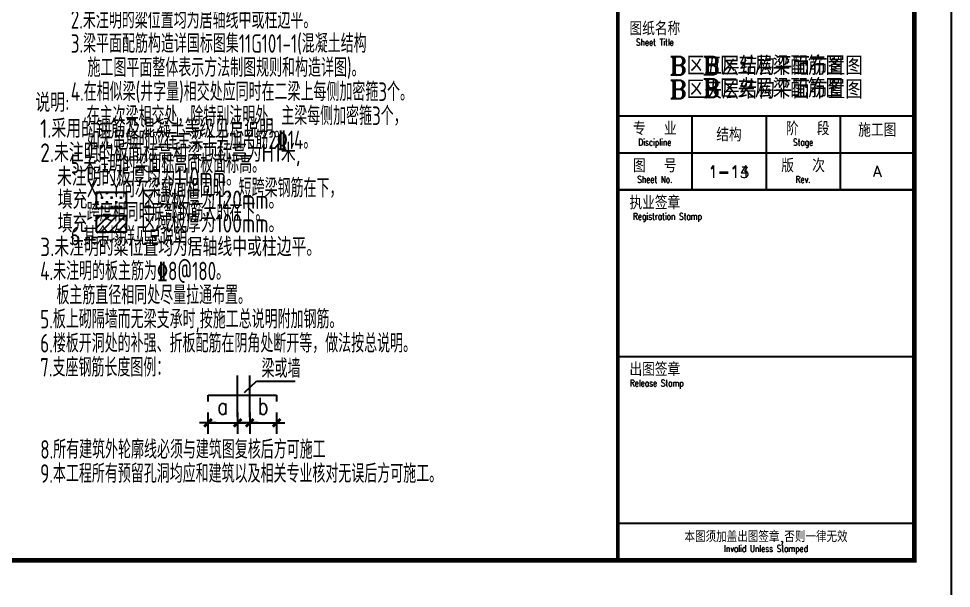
# Model space of a CAD drawing. Header units: millimetres. Extents: x 2998490 to 15040601, y 444546 to 7822218.
# Drawn here: x 14455263 to 14480429, y 7486009 to 7501385 of the extents above; entities that cross this region are included whole.
import ezdxf
from ezdxf.enums import TextEntityAlignment as Align

# ---------------------------------------------------------------- set-up
doc = ezdxf.new("R2010")
doc.units = ezdxf.units.MM
doc.header["$LTSCALE"] = 2000
for name, color, linetype in [('3-ban', 84, 'Continuous'), ('3-liang-R截面-X', 50, 'Continuous'), ('图框', 7, 'Continuous')]:
    doc.layers.add(name, color=color, linetype=linetype)
doc.styles.add('DIM_FONT', font='SIMPLEX', dxfattribs={"width": 0.8, "bigfont": 'HZTXT'})
doc.styles.add('TKZ1_tjhts.shx', font='tjromant.shx', dxfattribs={"bigfont": 'tjhts.shx'})
doc.styles.add('TKZ2_tjkts.shx', font='tjromant.shx', dxfattribs={"bigfont": 'tjkts.shx'})
doc.styles.add('TSSD_Rein', font='Tssdeng.shx', dxfattribs={"width": 0.7, "bigfont": 'hztxt.shx'})
doc.dimstyles.new('AXIS150', dxfattribs={"dimscale": 1.5, "dimtxt": 300, "dimasz": 1, "dimexe": 200, "dimexo": 200, "dimgap": 150, "dimtad": 1, "dimdec": 0, "dimzin": 0, "dimdsep": 46, "dimtxsty": 'DIM_FONT', "dimblk1": '_DIMX', "dimblk2": '_DIMX', "dimsah": 1, "dimcen": 0.09, "dimclrt": 7, "dimadec": 0, "dimazin": 0, "dimtfac": 1, "dimtdec": 0, "dimtix": 1, "dimtmove": 2, "dimatfit": 3, "dimfxl": 0, "dimtolj": 1, "dimtzin": 0, "dimarcsym": 0})

# ---------------------------------------------------------------- blocks, each defined once
blk = doc.blocks.new('TJAD_TK_A0')
at = {"layer": '图框'}
for p, q in [((2162, -441.7), (2162, 399.3)), ((2072, -311.7), (2152, -311.7)), ((2092, -311.7), (2092, -331.7)), ((2112, -311.7), (2112, -331.7)), ((2132, -311.7), (2132, -331.7)), ((2072, -321.7), (2152, -321.7)), ((2072, -376.7), (2152, -376.7)), ((2072, -421.7), (2152, -421.7))]:
    blk.add_line(p, q, dxfattribs=at)
at = {"layer": '图框', "const_width": 1.2}
blk.add_lwpolyline([(2152, -431.7), (2152, 389.3), (998, 389.3), (998, -431.7)], close=True, dxfattribs=at)
at = {"layer": '图框'}
for points, const_width in [([(2072, 389.3), (2072, -431.7)], 1), ([(2072, -331.7), (2152, -331.7)], 0.6)]:
    blk.add_lwpolyline(points, dxfattribs=dict(at, const_width=const_width))
at = {"layer": '图框', "style": 'TKZ2_tjkts.shx'}
for s, height, p in [('图纸名称', 3.6, (2082, -288.16)), ('专  业', 3.6, (2082, -315.16)), (' 阶  段', 3.6, (2122, -315.16)), ('图  号', 3.6, (2082, -325.16)), ('版  次', 3.6, (2122, -325.16)), ('执业签章', 3.6, (2082, -335.16)), ('出图签章', 3.6, (2082, -380.16)), ('本图须加盖出图签章,否则一律无效', 3, (2112, -425.28))]:
    blk.add_text(s, height=height, dxfattribs=at).set_placement(p, align=Align.MIDDLE_CENTER)
at = {"layer": '图框', "style": 'TKZ2_tjkts.shx', "width": 0.8}
for s, p in [('Sheet Title', (2082, -291.86)), ('Discipline', (2082, -318.86)), ('Stage', (2122, -318.86)), ('Sheet No.', (2082, -328.86)), ('Rev.', (2122, -328.86)), ('Registration Stamp', (2085.41, -338.86)), ('Release Stamp', (2082.52, -383.86)), ('Invalid Unless Stamped', (2112, -428.53))]:
    blk.add_text(s, height=1.8, dxfattribs=at).set_placement(p, align=Align.MIDDLE_CENTER)
blk = doc.blocks.new('_DIMX')
blk.add_line((-150, 0), (150, 0))
at = {"const_width": 50}
blk.add_lwpolyline([(-70, -70), (70, 70)], dxfattribs=at)
blk = doc.blocks.new('*D956')
at = {"layer": '3-ban', "color": 0, "lineweight": -2}
for p, q in [((14460371, 7490756), (14460371, 7490176)), ((14461171, 7490756), (14461171, 7490176)), ((14460373, 7490476), (14461170, 7490476))]:
    blk.add_line(p, q, dxfattribs=at)
at = {"layer": 'Defpoints', "color": 0}
for p in [(14460371, 7491056), (14461172, 7491056), (14461171, 7490476)]:
    blk.add_point(p, dxfattribs=at)
at = {"layer": '3-ban', "color": 0, "lineweight": -2, "xscale": 1.5, "yscale": 1.5, "zscale": 1.5}
for p, rotation in [((14460371, 7490476), 179.9941877224497), ((14461171, 7490476), 359.9941877224497)]:
    blk.add_blockref('_DIMX', p, dxfattribs=dict(at, rotation=rotation))
at = {"layer": '3-ban', "color": 7, "insert": (14460771, 7490926), "char_height": 450, "attachment_point": 5, "rotation": 359.9942, "style": 'DIM_FONT'}
blk.add_mtext('\\A1;a', dxfattribs=at)
blk = doc.blocks.new('*D957')
at = {"layer": '3-ban', "color": 0, "lineweight": -2}
for p, q in [((14461496, 7490756), (14461496, 7490176)), ((14462224, 7490756), (14462224, 7490176)), ((14461498, 7490476), (14462222, 7490476))]:
    blk.add_line(p, q, dxfattribs=at)
at = {"layer": 'Defpoints', "color": 0}
for p in [(14461496, 7491056), (14462224, 7491056), (14462224, 7490476)]:
    blk.add_point(p, dxfattribs=at)
at = {"layer": '3-ban', "color": 0, "lineweight": -2, "xscale": 1.5, "yscale": 1.5, "zscale": 1.5}
for p, rotation in [((14461496, 7490476), 179.9941877224497), ((14462224, 7490476), 359.9941877224497)]:
    blk.add_blockref('_DIMX', p, dxfattribs=dict(at, rotation=rotation))
at = {"layer": '3-ban', "color": 7, "insert": (14461860, 7490926), "char_height": 450, "attachment_point": 5, "rotation": 359.9942, "style": 'DIM_FONT'}
blk.add_mtext('\\A1;b', dxfattribs=at)

msp = doc.modelspace()

# ---------------------------------------------------------------- hatches: boundary and pattern name
at = {"layer": '3-ban'}
h = msp.add_hatch(dxfattribs=at)
h.set_pattern_fill('CROSS', color=256, scale=20, style=0)
h.set_pattern_definition([(0, (236023.51, 0), (127, 127), [63.5, -190.5]), (90, (236055.26, -31.75), (-127, 127), [63.5, -190.5])])
h.paths.add_polyline_path([(14457358.3, 7496696.7), (14457358.3, 7496271.3), (14458168.8, 7496271.3), (14458168.8, 7496696.7)])
h = msp.add_hatch(dxfattribs=at)
h.set_pattern_fill('ANSI31', color=256, scale=50, style=0)
h.set_pattern_definition([(45, (11516472.46, 6678454.02), (-112.2532015, 112.2532015), [])])
h.paths.add_polyline_path([(14457358.3, 7496061.3), (14457358.3, 7495635.8), (14458168.8, 7495635.8), (14458168.8, 7496061.3)])

# ---------------------------------------------------------------- linework, layer by layer
for p, q in [((14461171.5, 7490630.7), (14461171.6, 7491752)), ((14461496.2, 7490630.7), (14461496.4, 7491751.9)), ((14461358.4, 7491292.3), (14461678.5, 7491603.3)), ((14461678.5, 7491603.3), (14462719.8, 7491603.1))]:
    msp.add_line(p, q, dxfattribs=at)
at = {"layer": '3-ban', "color": 1, "ltscale": 0.5}
for p, q in [((14460375.2, 7491048.3), (14460375.2, 7491226.7)), ((14460375.2, 7491226.7), (14462221.8, 7491226.7)), ((14462221.8, 7491226.7), (14462221.8, 7491054.1))]:
    msp.add_line(p, q, dxfattribs=at)
at = {"layer": '3-ban', "elevation": 7597.5}
for points in [[(14457358.3, 7496271.3), (14458168.8, 7496271.3), (14458168.8, 7496696.7), (14457358.3, 7496696.7)], [(14457358.3, 7495635.8), (14458168.8, 7495635.8), (14458168.8, 7496061.3), (14457358.3, 7496061.3)]]:
    msp.add_lwpolyline(points, close=True, dxfattribs=at)

# ---------------------------------------------------------------- block references
at = {"layer": '图框', "xscale": 100, "yscale": 100, "zscale": 100}
msp.add_blockref('TJAD_TK_A0', (14264228.6, 7529933.9), dxfattribs=at)

# ---------------------------------------------------------------- texts
at = {"layer": '3-ban', "style": 'TKZ1_tjhts.shx'}
for s, height, p in [('B区五层结构平面布置图', 500, (14475428.6, 7500113.6)), ('B区夹层结构平面布置图', 500, (14475428.6, 7499473.3)), ('1-13', 300, (14474420.8, 7497235.4))]:
    msp.add_text(s, height=height, dxfattribs=at).set_placement(p, align=Align.MIDDLE_CENTER)
at = {"layer": '3-ban', "color": 2, "style": 'TSSD_Rein', "width": 0.8}
msp.add_text('说明:', height=500, rotation=359.99419, dxfattribs=at).set_placement((14455713.8, 7498868.5))
at = {"layer": '3-ban', "style": 'TSSD_Rein'}
for s, width, p in [('1.采用的钢筋及混凝土等级见总说明。', 0.8, (14455844.5, 7498168.4)), ('2.未注明的板面标高和梁顶标高为H1米,', 0.8, (14455844.5, 7497518.4)), ('未注明的板厚均为110mm。', 0.8, (14456296.1, 7496868.4)), ('填充      区域板厚为120mm。', 0.8, (14456316.4, 7496247.6)), ('填充      区域板厚为100mm。', 0.8, (14456316.4, 7495612.2)), ('3.未注明的粱位置均为居轴线中或柱边平。', 0.8, (14455844.5, 7494974.3)), ('4.未注明的板主筋为%%1328@180。', 0.7, (14455844.5, 7494324.3)), ('板主筋直径相同处尽量拉通布置。', 0.7, (14456281.9, 7493674.3)), ('5.板上砌隔墙而无梁支承时,按施工总说明附加钢筋。', 0.7, (14455844.5, 7493024.3)), ('6.楼板开洞处的补强、折板配筋在阴角处断开等，做法按总说明。', 0.7, (14455844.5, 7492374.3)), ('7.支座钢筋长度图例：', 0.7, (14455844.5, 7491724.3)), ('梁或墙', 0.7, (14461816.9, 7491694.8)), ('8.所有建筑外轮廓线必须与建筑图复核后方可施工', 0.7, (14455844.5, 7489508.4)), ('9.本工程所有预留孔洞均应和建筑以及相关专业核对无误后方可施工。', 0.7, (14455844.5, 7488858.4))]:
    msp.add_text(s, height=500, rotation=359.99419, dxfattribs=dict(at, width=width)).set_placement(p)
at = {"layer": '3-liang-R截面-X', "style": 'TSSD_Rein', "width": 0.7}
for s, p in [('2.未注明的粱位置均为居轴线中或柱边平。', (14456669.1, 7501114.4)), ('3.梁平面配筋构造详国标图集11G101-1(混凝土结构', (14456669.1, 7500464.4)), ('施工图平面整体表示方法制图规则和构造详图)。', (14457120.5, 7499814.4)), ('4.在相似梁(井字量)相交处应同时在二梁上每侧加密箍3个。', (14456669.1, 7499164.4)), ('在主次梁相交处，除特别注明外，主梁每侧加密箍3个，', (14457097.8, 7498514.4)), ('如无吊筋时应在主梁上另加吊筋2%%13214。', (14457097.8, 7497864.4)), ('5.未注明的梁面标高同板面标高。', (14456669.1, 7497214.4)), ('X、Y向次梁截面相同时，短跨梁钢筋在下，', (14457097.8, 7496564.4)), ('跨度相同时底部钢筋大的在下。', (14457097.8, 7495914.4)), ('6.其余均详见总说明。', (14456669.1, 7495264.4))]:
    msp.add_text(s, height=500, rotation=359.99419, dxfattribs=at).set_placement(p)
at = {"layer": '3-liang-R截面-X', "style": 'TKZ1_tjhts.shx'}
for s, height, p in [('B区五层梁配筋图', 500, (14475609.8, 7500117)), ('B区夹层梁配筋图', 500, (14475609.8, 7499507.9)), ('1-14', 300, (14474420.8, 7497269.7))]:
    msp.add_text(s, height=height, dxfattribs=at).set_placement(p, align=Align.MIDDLE_CENTER)
at = {"layer": '图框', "style": 'TKZ1_tjhts.shx'}
for s, height, p in [('结构', 360, (14474428.6, 7498252.5)), ('施工图', 360, (14478428.6, 7498379.4)), ('A', 300, (14478428.6, 7497263.6))]:
    msp.add_text(s, height=height, dxfattribs=at).set_placement(p, align=Align.MIDDLE_CENTER)

# ---------------------------------------------------------------- dimensions: what is measured, and where the dimension line sits
at = {"layer": '3-ban'}
for base, p1, p2, text, picture, middle in [((14461171.5, 7490476), (14460371.4, 7491056.2), (14461171.5, 7491056.1), 'a', '*D956', (14460771.4, 7490926.1)), ((14462223.8, 7490475.9), (14461496.3, 7491056.1), (14462223.8, 7491056), 'b', '*D957', (14461860, 7490926))]:
    dim = msp.add_linear_dim(base=base, p1=p1, p2=p2, angle=359.99419, text=text, dimstyle='AXIS150', dxfattribs=at)
    dim.commit()
    dim.dimension.update_dxf_attribs({"geometry": picture, "text_midpoint": middle})

doc.saveas('drawing.dxf')
